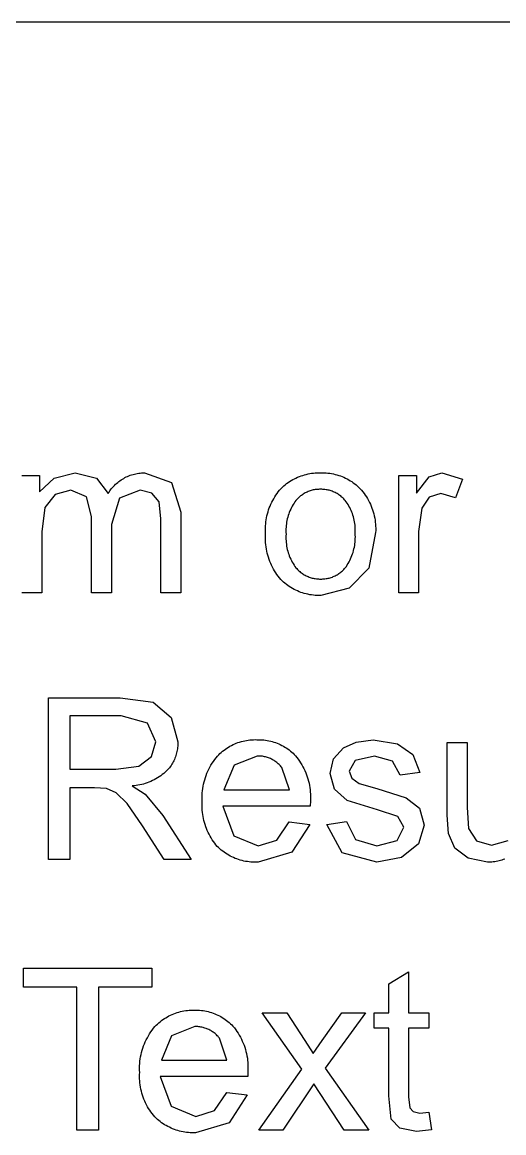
# Model space of a CAD drawing. Header units: inches. Extents: x 0 to 97, y -45 to 96.
# Drawn here: x 15.48 to 21.42, y -30.65 to -16.93 of the extents above; entities that cross this region are included whole.
import ezdxf

# ---------------------------------------------------------------- set-up
doc = ezdxf.new("R2010")
doc.units = ezdxf.units.IN
doc.header["$MEASUREMENT"] = 0
doc.layers.add('Information', color=7, linetype='Continuous', true_color=0x000000)

msp = doc.modelspace()

# ---------------------------------------------------------------- linework, layer by layer
at = {"layer": 'Information'}
for p, q in [((95.85, -16.933), (0.557, -16.933)), ((15.476, -22.531), (15.696, -22.531)), ((15.696, -22.531), (15.696, -22.734)), ((15.696, -22.734), (15.877, -22.563)), ((15.877, -22.563), (16.135, -22.498)), ((16.135, -22.498), (16.398, -22.565)), ((16.398, -22.565), (16.544, -22.752)), ((16.633, -22.64), (16.646, -22.628)), ((16.646, -22.628), (16.66, -22.616)), ((16.66, -22.616), (16.674, -22.605)), ((16.674, -22.605), (16.688, -22.595)), ((16.688, -22.595), (16.703, -22.584)), ((16.703, -22.584), (16.718, -22.575)), ((16.718, -22.575), (16.734, -22.566)), ((16.734, -22.566), (16.749, -22.557)), ((16.749, -22.557), (16.765, -22.549)), ((16.765, -22.549), (16.782, -22.542)), ((16.782, -22.542), (16.798, -22.535)), ((16.798, -22.535), (16.815, -22.528)), ((16.815, -22.528), (16.832, -22.523)), ((16.832, -22.523), (16.849, -22.517)), ((16.849, -22.517), (16.867, -22.513)), ((16.867, -22.513), (16.884, -22.509)), ((16.884, -22.509), (16.902, -22.506)), ((16.902, -22.506), (16.919, -22.503)), ((16.919, -22.503), (16.937, -22.501)), ((16.937, -22.501), (16.955, -22.499)), ((16.955, -22.499), (16.973, -22.498)), ((16.973, -22.498), (16.991, -22.498)), ((16.991, -22.498), (17.322, -22.617)), ((17.322, -22.617), (17.438, -22.985)), ((18.745, -22.631), (18.763, -22.618)), ((18.763, -22.618), (18.782, -22.605)), ((18.782, -22.605), (18.801, -22.593)), ((18.801, -22.593), (18.82, -22.582)), ((18.82, -22.582), (18.84, -22.572)), ((18.84, -22.572), (18.86, -22.562)), ((18.86, -22.562), (18.881, -22.553)), ((18.881, -22.553), (18.902, -22.544)), ((18.902, -22.544), (18.923, -22.536)), ((18.923, -22.536), (18.944, -22.529)), ((18.944, -22.529), (18.966, -22.523)), ((18.966, -22.523), (18.987, -22.517)), ((18.987, -22.517), (19.009, -22.512)), ((19.009, -22.512), (19.031, -22.508)), ((19.031, -22.508), (19.053, -22.504)), ((19.053, -22.504), (19.076, -22.502)), ((19.076, -22.502), (19.098, -22.5)), ((19.098, -22.5), (19.12, -22.498)), ((19.12, -22.498), (19.143, -22.498)), ((19.143, -22.498), (19.165, -22.498)), ((19.165, -22.498), (19.188, -22.498)), ((19.188, -22.498), (19.21, -22.498)), ((19.21, -22.498), (19.233, -22.499)), ((19.233, -22.499), (19.255, -22.501)), ((19.255, -22.501), (19.278, -22.504)), ((19.278, -22.504), (19.3, -22.507)), ((19.3, -22.507), (19.322, -22.512)), ((19.322, -22.512), (19.344, -22.517)), ((19.344, -22.517), (19.366, -22.522)), ((19.366, -22.522), (19.388, -22.529)), ((19.388, -22.529), (19.409, -22.536)), ((19.409, -22.536), (19.43, -22.544)), ((19.43, -22.544), (19.451, -22.553)), ((19.451, -22.553), (19.471, -22.562)), ((19.471, -22.562), (19.491, -22.573)), ((19.491, -22.573), (19.511, -22.584)), ((19.511, -22.584), (19.531, -22.595)), ((19.531, -22.595), (19.549, -22.607)), ((19.549, -22.607), (19.568, -22.62)), ((19.568, -22.62), (19.586, -22.634)), ((20.128, -23.979), (20.128, -22.531)), ((20.128, -22.531), (20.349, -22.531)), ((20.349, -22.531), (20.349, -22.75)), ((20.349, -22.75), (20.505, -22.547)), ((20.505, -22.547), (20.662, -22.498)), ((20.662, -22.498), (20.914, -22.577)), ((20.914, -22.577), (20.83, -22.805)), ((15.889, -22.765), (15.761, -22.925)), ((16.08, -22.711), (15.889, -22.765)), ((16.276, -22.793), (16.08, -22.711)), ((16.544, -22.752), (16.553, -22.736)), ((16.553, -22.736), (16.563, -22.721)), ((16.563, -22.721), (16.573, -22.707)), ((16.573, -22.707), (16.584, -22.693)), ((16.584, -22.693), (16.596, -22.679)), ((16.596, -22.679), (16.608, -22.666)), ((16.608, -22.666), (16.62, -22.653)), ((16.62, -22.653), (16.633, -22.64)), ((16.936, -22.711), (16.683, -22.812)), ((17.083, -22.75), (16.936, -22.711)), ((17.17, -22.855), (17.083, -22.75)), ((18.613, -22.775), (18.627, -22.754)), ((18.627, -22.754), (18.642, -22.734)), ((18.642, -22.734), (18.658, -22.714)), ((18.658, -22.714), (18.675, -22.695)), ((18.675, -22.695), (18.692, -22.677)), ((18.692, -22.677), (18.71, -22.659)), ((18.71, -22.659), (18.727, -22.645)), ((18.727, -22.645), (18.745, -22.631)), ((18.95, -22.761), (18.939, -22.768)), ((18.962, -22.754), (18.95, -22.761)), ((18.973, -22.747), (18.962, -22.754)), ((18.985, -22.741), (18.973, -22.747)), ((18.997, -22.736), (18.985, -22.741)), ((19.009, -22.73), (18.997, -22.736)), ((19.022, -22.725), (19.009, -22.73)), ((19.034, -22.721), (19.022, -22.725)), ((19.047, -22.717), (19.034, -22.721)), ((19.06, -22.713), (19.047, -22.717)), ((19.073, -22.71), (19.06, -22.713)), ((19.086, -22.708), (19.073, -22.71)), ((19.099, -22.705), (19.086, -22.708)), ((19.112, -22.704), (19.099, -22.705)), ((19.125, -22.702), (19.112, -22.704)), ((19.139, -22.702), (19.125, -22.702)), ((19.152, -22.701), (19.139, -22.702)), ((19.165, -22.701), (19.152, -22.701)), ((19.179, -22.701), (19.165, -22.701)), ((19.192, -22.702), (19.179, -22.701)), ((19.205, -22.703), (19.192, -22.702)), ((19.218, -22.704), (19.205, -22.703)), ((19.231, -22.706), (19.218, -22.704)), ((19.244, -22.708), (19.231, -22.706)), ((19.257, -22.711), (19.244, -22.708)), ((19.27, -22.714), (19.257, -22.711)), ((19.283, -22.717), (19.27, -22.714)), ((19.296, -22.721), (19.283, -22.717)), ((19.308, -22.726), (19.296, -22.721)), ((19.32, -22.731), (19.308, -22.726)), ((19.333, -22.736), (19.32, -22.731)), ((19.345, -22.742), (19.333, -22.736)), ((19.356, -22.748), (19.345, -22.742)), ((19.368, -22.754), (19.356, -22.748)), ((19.379, -22.761), (19.368, -22.754)), ((19.39, -22.769), (19.379, -22.761)), ((19.586, -22.634), (19.604, -22.648)), ((19.604, -22.648), (19.621, -22.662)), ((19.621, -22.662), (19.637, -22.678)), ((19.637, -22.678), (19.653, -22.694)), ((19.653, -22.694), (19.67, -22.713)), ((19.67, -22.713), (19.686, -22.733)), ((19.686, -22.733), (19.702, -22.753)), ((19.702, -22.753), (19.716, -22.774)), ((20.65, -22.752), (20.505, -22.8)), ((20.83, -22.805), (20.65, -22.752)), ((16.336, -23.038), (16.276, -22.793)), ((16.683, -22.812), (16.582, -23.137)), ((17.194, -23.067), (17.17, -22.855)), ((18.541, -22.908), (18.551, -22.885)), ((18.551, -22.885), (18.562, -22.862)), ((18.562, -22.862), (18.573, -22.84)), ((18.573, -22.84), (18.586, -22.818)), ((18.586, -22.818), (18.599, -22.796)), ((18.599, -22.796), (18.613, -22.775)), ((18.825, -22.891), (18.814, -22.91)), ((18.836, -22.873), (18.825, -22.891)), ((18.848, -22.856), (18.836, -22.873)), ((18.86, -22.839), (18.848, -22.856)), ((18.869, -22.829), (18.86, -22.839)), ((18.878, -22.819), (18.869, -22.829)), ((18.887, -22.81), (18.878, -22.819)), ((18.897, -22.801), (18.887, -22.81)), ((18.907, -22.792), (18.897, -22.801)), ((18.917, -22.784), (18.907, -22.792)), ((18.928, -22.776), (18.917, -22.784)), ((18.939, -22.768), (18.928, -22.776)), ((19.401, -22.776), (19.39, -22.769)), ((19.412, -22.784), (19.401, -22.776)), ((19.422, -22.793), (19.412, -22.784)), ((19.432, -22.801), (19.422, -22.793)), ((19.442, -22.81), (19.432, -22.801)), ((19.451, -22.82), (19.442, -22.81)), ((19.46, -22.83), (19.451, -22.82)), ((19.469, -22.84), (19.46, -22.83)), ((19.481, -22.856), (19.469, -22.84)), ((19.493, -22.873), (19.481, -22.856)), ((19.504, -22.891), (19.493, -22.873)), ((19.514, -22.908), (19.504, -22.891)), ((19.716, -22.774), (19.73, -22.796)), ((19.73, -22.796), (19.743, -22.817)), ((19.743, -22.817), (19.756, -22.84)), ((19.756, -22.84), (19.768, -22.863)), ((19.768, -22.863), (19.778, -22.886)), ((19.778, -22.886), (19.789, -22.909)), ((20.505, -22.8), (20.414, -22.934)), ((15.761, -22.925), (15.722, -23.227)), ((16.336, -23.979), (16.336, -23.038)), ((17.438, -22.985), (17.438, -23.979)), ((18.497, -23.053), (18.502, -23.029)), ((18.502, -23.029), (18.508, -23.004)), ((18.508, -23.004), (18.515, -22.98)), ((18.515, -22.98), (18.523, -22.956)), ((18.523, -22.956), (18.531, -22.932)), ((18.531, -22.932), (18.541, -22.908)), ((18.764, -23.026), (18.758, -23.046)), ((18.771, -23.006), (18.764, -23.026)), ((18.778, -22.986), (18.771, -23.006)), ((18.786, -22.966), (18.778, -22.986)), ((18.795, -22.947), (18.786, -22.966)), ((18.804, -22.928), (18.795, -22.947)), ((18.814, -22.91), (18.804, -22.928)), ((19.524, -22.927), (19.514, -22.908)), ((19.533, -22.945), (19.524, -22.927)), ((19.542, -22.964), (19.533, -22.945)), ((19.55, -22.983), (19.542, -22.964)), ((19.557, -23.002), (19.55, -22.983)), ((19.564, -23.022), (19.557, -23.002)), ((19.57, -23.042), (19.564, -23.022)), ((19.575, -23.062), (19.57, -23.042)), ((19.789, -22.909), (19.798, -22.933)), ((19.798, -22.933), (19.806, -22.957)), ((19.806, -22.957), (19.814, -22.981)), ((19.814, -22.981), (19.821, -23.006)), ((19.821, -23.006), (19.827, -23.031)), ((19.827, -23.031), (19.832, -23.056)), ((20.414, -22.934), (20.373, -23.221)), ((16.582, -23.137), (16.582, -23.979)), ((17.194, -23.979), (17.194, -23.067)), ((18.484, -23.179), (18.485, -23.154)), ((18.484, -23.204), (18.484, -23.179)), ((18.485, -23.154), (18.487, -23.128)), ((18.487, -23.128), (18.489, -23.103)), ((18.489, -23.103), (18.493, -23.078)), ((18.493, -23.078), (18.497, -23.053)), ((18.738, -23.17), (18.737, -23.191)), ((18.74, -23.149), (18.738, -23.17)), ((18.742, -23.128), (18.74, -23.149)), ((18.745, -23.108), (18.742, -23.128)), ((18.749, -23.087), (18.745, -23.108)), ((18.753, -23.066), (18.749, -23.087)), ((18.758, -23.046), (18.753, -23.066)), ((19.58, -23.082), (19.575, -23.062)), ((19.584, -23.102), (19.58, -23.082)), ((19.587, -23.123), (19.584, -23.102)), ((19.589, -23.143), (19.587, -23.123)), ((19.591, -23.164), (19.589, -23.143)), ((19.592, -23.184), (19.591, -23.164)), ((19.832, -23.056), (19.836, -23.081)), ((19.836, -23.081), (19.839, -23.107)), ((19.839, -23.107), (19.842, -23.132)), ((19.842, -23.132), (19.843, -23.158)), ((19.843, -23.158), (19.844, -23.183)), ((15.722, -23.227), (15.722, -23.979)), ((18.485, -23.229), (18.484, -23.204)), ((18.486, -23.255), (18.485, -23.229)), ((18.485, -23.281), (18.486, -23.255)), ((18.485, -23.307), (18.485, -23.281)), ((18.485, -23.334), (18.485, -23.307)), ((18.737, -23.191), (18.737, -23.213)), ((18.737, -23.213), (18.737, -23.234)), ((18.737, -23.234), (18.739, -23.255)), ((18.739, -23.255), (18.737, -23.276)), ((18.737, -23.276), (18.737, -23.297)), ((18.737, -23.297), (18.737, -23.318)), ((19.591, -23.246), (19.592, -23.226)), ((19.592, -23.268), (19.591, -23.246)), ((19.592, -23.205), (19.592, -23.184)), ((19.592, -23.226), (19.592, -23.205)), ((19.593, -23.289), (19.592, -23.268)), ((19.592, -23.311), (19.593, -23.289)), ((19.592, -23.332), (19.592, -23.311)), ((19.843, -23.234), (19.759, -23.674)), ((19.844, -23.209), (19.843, -23.234)), ((19.844, -23.183), (19.844, -23.209)), ((20.373, -23.221), (20.373, -23.979)), ((18.486, -23.36), (18.485, -23.334)), ((18.489, -23.387), (18.486, -23.36)), ((18.492, -23.413), (18.489, -23.387)), ((18.496, -23.439), (18.492, -23.413)), ((18.501, -23.465), (18.496, -23.439)), ((18.737, -23.318), (18.738, -23.339)), ((18.738, -23.339), (18.74, -23.36)), ((18.74, -23.36), (18.742, -23.381)), ((18.742, -23.381), (18.745, -23.402)), ((18.745, -23.402), (18.749, -23.423)), ((18.749, -23.423), (18.753, -23.443)), ((18.753, -23.443), (18.759, -23.464)), ((19.571, -23.459), (19.576, -23.438)), ((19.576, -23.438), (19.581, -23.417)), ((19.581, -23.417), (19.585, -23.396)), ((19.585, -23.396), (19.588, -23.375)), ((19.588, -23.375), (19.59, -23.354)), ((19.59, -23.354), (19.592, -23.332)), ((18.506, -23.491), (18.501, -23.465)), ((18.513, -23.516), (18.506, -23.491)), ((18.521, -23.541), (18.513, -23.516)), ((18.529, -23.567), (18.521, -23.541)), ((18.538, -23.591), (18.529, -23.567)), ((18.759, -23.464), (18.764, -23.484)), ((18.764, -23.484), (18.771, -23.504)), ((18.771, -23.504), (18.778, -23.524)), ((18.778, -23.524), (18.786, -23.543)), ((18.786, -23.543), (18.795, -23.563)), ((18.795, -23.563), (18.804, -23.582)), ((18.804, -23.582), (18.814, -23.6)), ((19.515, -23.598), (19.525, -23.579)), ((19.525, -23.579), (19.535, -23.56)), ((19.535, -23.56), (19.543, -23.54)), ((19.543, -23.54), (19.551, -23.52)), ((19.551, -23.52), (19.559, -23.5)), ((19.559, -23.5), (19.565, -23.48)), ((19.565, -23.48), (19.571, -23.459)), ((18.548, -23.616), (18.538, -23.591)), ((18.559, -23.64), (18.548, -23.616)), ((18.571, -23.663), (18.559, -23.64)), ((18.583, -23.687), (18.571, -23.663)), ((18.596, -23.71), (18.583, -23.687)), ((18.61, -23.732), (18.596, -23.71)), ((18.814, -23.6), (18.825, -23.619)), ((18.825, -23.619), (18.836, -23.637)), ((18.836, -23.637), (18.848, -23.654)), ((18.848, -23.654), (18.86, -23.671)), ((18.86, -23.671), (18.869, -23.681)), ((18.869, -23.681), (18.878, -23.691)), ((18.878, -23.691), (18.887, -23.7)), ((18.887, -23.7), (18.897, -23.709)), ((18.897, -23.709), (18.907, -23.718)), ((18.907, -23.718), (18.917, -23.727)), ((18.917, -23.727), (18.928, -23.735)), ((19.402, -23.734), (19.412, -23.726)), ((19.412, -23.726), (19.423, -23.718)), ((19.423, -23.718), (19.433, -23.709)), ((19.433, -23.709), (19.442, -23.7)), ((19.442, -23.7), (19.452, -23.69)), ((19.452, -23.69), (19.461, -23.681)), ((19.461, -23.681), (19.469, -23.67)), ((19.469, -23.67), (19.482, -23.653)), ((19.482, -23.653), (19.494, -23.635)), ((19.494, -23.635), (19.505, -23.617)), ((19.505, -23.617), (19.515, -23.598)), ((19.759, -23.674), (19.515, -23.923)), ((18.625, -23.754), (18.61, -23.732)), ((18.641, -23.775), (18.625, -23.754)), ((18.657, -23.796), (18.641, -23.775)), ((18.674, -23.816), (18.657, -23.796)), ((18.69, -23.832), (18.674, -23.816)), ((18.707, -23.848), (18.69, -23.832)), ((18.724, -23.862), (18.707, -23.848)), ((18.742, -23.877), (18.724, -23.862)), ((18.928, -23.735), (18.939, -23.742)), ((18.939, -23.742), (18.95, -23.75)), ((18.95, -23.75), (18.961, -23.757)), ((18.961, -23.757), (18.973, -23.763)), ((18.973, -23.763), (18.985, -23.769)), ((18.985, -23.769), (18.997, -23.775)), ((18.997, -23.775), (19.009, -23.78)), ((19.009, -23.78), (19.022, -23.785)), ((19.022, -23.785), (19.034, -23.79)), ((19.034, -23.79), (19.047, -23.794)), ((19.047, -23.794), (19.06, -23.797)), ((19.06, -23.797), (19.073, -23.8)), ((19.073, -23.8), (19.086, -23.803)), ((19.086, -23.803), (19.099, -23.805)), ((19.099, -23.805), (19.112, -23.807)), ((19.112, -23.807), (19.125, -23.808)), ((19.125, -23.808), (19.139, -23.809)), ((19.139, -23.809), (19.152, -23.81)), ((19.152, -23.81), (19.165, -23.81)), ((19.165, -23.81), (19.179, -23.81)), ((19.179, -23.81), (19.192, -23.809)), ((19.192, -23.809), (19.205, -23.808)), ((19.205, -23.808), (19.218, -23.807)), ((19.218, -23.807), (19.232, -23.805)), ((19.232, -23.805), (19.245, -23.803)), ((19.245, -23.803), (19.258, -23.8)), ((19.258, -23.8), (19.271, -23.797)), ((19.271, -23.797), (19.283, -23.793)), ((19.283, -23.793), (19.296, -23.789)), ((19.296, -23.789), (19.309, -23.785)), ((19.309, -23.785), (19.321, -23.78)), ((19.321, -23.78), (19.333, -23.775)), ((19.333, -23.775), (19.345, -23.769)), ((19.345, -23.769), (19.357, -23.763)), ((19.357, -23.763), (19.368, -23.756)), ((19.368, -23.756), (19.38, -23.749)), ((19.38, -23.749), (19.391, -23.742)), ((19.391, -23.742), (19.402, -23.734)), ((15.722, -23.979), (15.476, -23.979)), ((16.582, -23.979), (16.336, -23.979)), ((17.438, -23.979), (17.194, -23.979)), ((18.76, -23.89), (18.742, -23.877)), ((18.778, -23.903), (18.76, -23.89)), ((18.798, -23.915), (18.778, -23.903)), ((18.817, -23.927), (18.798, -23.915)), ((18.837, -23.938), (18.817, -23.927)), ((18.857, -23.948), (18.837, -23.938)), ((18.878, -23.957), (18.857, -23.948)), ((18.899, -23.966), (18.878, -23.957)), ((18.92, -23.974), (18.899, -23.966)), ((18.942, -23.981), (18.92, -23.974)), ((18.963, -23.988), (18.942, -23.981)), ((18.985, -23.993), (18.963, -23.988)), ((19.007, -23.998), (18.985, -23.993)), ((19.03, -24.003), (19.007, -23.998)), ((19.515, -23.923), (19.165, -24.011)), ((20.373, -23.979), (20.128, -23.979)), ((19.052, -24.006), (19.03, -24.003)), ((19.075, -24.009), (19.052, -24.006)), ((19.097, -24.011), (19.075, -24.009)), ((19.12, -24.012), (19.097, -24.011)), ((19.143, -24.012), (19.12, -24.012)), ((19.165, -24.011), (19.143, -24.012)), ((15.804, -27.274), (15.804, -25.276)), ((15.804, -25.276), (16.69, -25.276)), ((16.69, -25.276), (17.097, -25.33)), ((17.097, -25.33), (17.319, -25.52)), ((16.701, -25.497), (16.069, -25.497)), ((16.069, -25.497), (16.069, -26.158)), ((17.026, -25.588), (16.701, -25.497)), ((17.129, -25.821), (17.026, -25.588)), ((17.319, -25.52), (17.402, -25.821)), ((17.076, -26), (17.129, -25.821)), ((17.397, -25.907), (17.394, -25.923)), ((17.399, -25.89), (17.397, -25.907)), ((17.401, -25.872), (17.399, -25.89)), ((17.402, -25.855), (17.401, -25.872)), ((17.402, -25.821), (17.402, -25.838)), ((17.402, -25.838), (17.402, -25.855)), ((17.972, -25.923), (17.99, -25.91)), ((17.99, -25.91), (18.008, -25.898)), ((18.008, -25.898), (18.026, -25.886)), ((18.026, -25.886), (18.045, -25.875)), ((18.045, -25.875), (18.064, -25.865)), ((18.064, -25.865), (18.084, -25.855)), ((18.084, -25.855), (18.104, -25.846)), ((18.104, -25.846), (18.124, -25.838)), ((18.124, -25.838), (18.144, -25.83)), ((18.144, -25.83), (18.165, -25.823)), ((18.165, -25.823), (18.186, -25.817)), ((18.186, -25.817), (18.207, -25.811)), ((18.207, -25.811), (18.228, -25.807)), ((18.228, -25.807), (18.249, -25.803)), ((18.249, -25.803), (18.271, -25.799)), ((18.271, -25.799), (18.292, -25.797)), ((18.292, -25.797), (18.314, -25.795)), ((18.314, -25.795), (18.336, -25.794)), ((18.336, -25.794), (18.358, -25.793)), ((18.358, -25.793), (18.379, -25.794)), ((18.379, -25.794), (18.401, -25.794)), ((18.401, -25.794), (18.422, -25.794)), ((18.422, -25.794), (18.443, -25.795)), ((18.443, -25.795), (18.464, -25.797)), ((18.464, -25.797), (18.485, -25.799)), ((18.485, -25.799), (18.506, -25.803)), ((18.506, -25.803), (18.527, -25.807)), ((18.527, -25.807), (18.548, -25.811)), ((18.548, -25.811), (18.568, -25.817)), ((18.568, -25.817), (18.588, -25.823)), ((18.588, -25.823), (18.609, -25.83)), ((18.609, -25.83), (18.628, -25.837)), ((18.628, -25.837), (18.648, -25.845)), ((18.648, -25.845), (18.667, -25.854)), ((18.667, -25.854), (18.686, -25.864)), ((18.686, -25.864), (18.705, -25.874)), ((18.705, -25.874), (18.723, -25.884)), ((18.723, -25.884), (18.741, -25.896)), ((18.741, -25.896), (18.758, -25.908)), ((18.758, -25.908), (18.776, -25.92)), ((18.776, -25.92), (18.792, -25.934)), ((19.325, -26.032), (19.446, -25.895)), ((19.446, -25.895), (19.602, -25.823)), ((19.602, -25.823), (19.814, -25.794)), ((19.814, -25.794), (20.113, -25.843)), ((20.113, -25.843), (20.303, -25.976)), ((20.728, -26.724), (20.728, -25.827)), ((20.728, -25.827), (20.974, -25.827)), ((20.974, -25.827), (20.974, -26.63)), ((16.921, -26.12), (17.076, -26)), ((17.352, -26.053), (17.344, -26.069)), ((17.359, -26.038), (17.352, -26.053)), ((17.366, -26.022), (17.359, -26.038)), ((17.372, -26.006), (17.366, -26.022)), ((17.377, -25.99), (17.372, -26.006)), ((17.382, -25.973), (17.377, -25.99)), ((17.387, -25.957), (17.382, -25.973)), ((17.391, -25.94), (17.387, -25.957)), ((17.394, -25.923), (17.391, -25.94)), ((17.841, -26.062), (17.857, -26.039)), ((17.857, -26.039), (17.874, -26.017)), ((17.874, -26.017), (17.891, -25.996)), ((17.891, -25.996), (17.907, -25.98)), ((17.907, -25.98), (17.922, -25.965)), ((17.922, -25.965), (17.938, -25.95)), ((17.938, -25.95), (17.955, -25.936)), ((17.955, -25.936), (17.972, -25.923)), ((18.382, -25.996), (18.098, -26.109)), ((18.395, -25.996), (18.382, -25.996)), ((18.408, -25.996), (18.395, -25.996)), ((18.421, -25.997), (18.408, -25.996)), ((18.434, -25.998), (18.421, -25.997)), ((18.446, -25.999), (18.434, -25.998)), ((18.459, -26.002), (18.446, -25.999)), ((18.472, -26.004), (18.459, -26.002)), ((18.484, -26.007), (18.472, -26.004)), ((18.497, -26.01), (18.484, -26.007)), ((18.509, -26.014), (18.497, -26.01)), ((18.521, -26.018), (18.509, -26.014)), ((18.533, -26.023), (18.521, -26.018)), ((18.545, -26.028), (18.533, -26.023)), ((18.557, -26.034), (18.545, -26.028)), ((18.568, -26.039), (18.557, -26.034)), ((18.579, -26.046), (18.568, -26.039)), ((18.591, -26.052), (18.579, -26.046)), ((18.601, -26.059), (18.591, -26.052)), ((18.612, -26.067), (18.601, -26.059)), ((18.792, -25.934), (18.808, -25.947)), ((18.808, -25.947), (18.824, -25.961)), ((18.824, -25.961), (18.839, -25.976)), ((18.839, -25.976), (18.854, -25.992)), ((18.854, -25.992), (18.871, -26.013)), ((18.871, -26.013), (18.888, -26.034)), ((18.888, -26.034), (18.903, -26.057)), ((18.903, -26.057), (18.918, -26.08)), ((19.281, -26.211), (19.325, -26.032)), ((19.59, -26.052), (19.518, -26.182)), ((19.831, -25.996), (19.59, -26.052)), ((20.053, -26.058), (19.831, -25.996)), ((20.148, -26.233), (20.053, -26.058)), ((20.303, -25.976), (20.388, -26.2)), ((16.069, -26.158), (16.637, -26.158)), ((16.637, -26.158), (16.921, -26.12)), ((17.247, -26.196), (17.229, -26.211)), ((17.264, -26.18), (17.247, -26.196)), ((17.276, -26.167), (17.264, -26.18)), ((17.287, -26.154), (17.276, -26.167)), ((17.298, -26.141), (17.287, -26.154)), ((17.308, -26.127), (17.298, -26.141)), ((17.318, -26.113), (17.308, -26.127)), ((17.327, -26.098), (17.318, -26.113)), ((17.336, -26.084), (17.327, -26.098)), ((17.344, -26.069), (17.336, -26.084)), ((17.762, -26.209), (17.773, -26.183)), ((17.773, -26.183), (17.785, -26.158)), ((17.785, -26.158), (17.797, -26.133)), ((17.797, -26.133), (17.811, -26.109)), ((17.811, -26.109), (17.826, -26.085)), ((17.826, -26.085), (17.841, -26.062)), ((18.098, -26.109), (17.97, -26.411)), ((18.622, -26.074), (18.612, -26.067)), ((18.632, -26.082), (18.622, -26.074)), ((18.642, -26.091), (18.632, -26.082)), ((18.651, -26.099), (18.642, -26.091)), ((18.661, -26.108), (18.651, -26.099)), ((18.67, -26.118), (18.661, -26.108)), ((18.678, -26.127), (18.67, -26.118)), ((18.686, -26.137), (18.678, -26.127)), ((18.779, -26.411), (18.686, -26.137)), ((18.918, -26.08), (18.933, -26.103)), ((18.933, -26.103), (18.946, -26.127)), ((18.946, -26.127), (18.958, -26.151)), ((18.958, -26.151), (18.97, -26.176)), ((18.97, -26.176), (18.981, -26.201)), ((19.518, -26.182), (19.548, -26.268)), ((17.001, -26.334), (16.978, -26.341)), ((17.024, -26.326), (17.001, -26.334)), ((17.046, -26.318), (17.024, -26.326)), ((17.067, -26.309), (17.046, -26.318)), ((17.089, -26.299), (17.067, -26.309)), ((17.11, -26.288), (17.089, -26.299)), ((17.131, -26.277), (17.11, -26.288)), ((17.151, -26.265), (17.131, -26.277)), ((17.171, -26.253), (17.151, -26.265)), ((17.191, -26.239), (17.171, -26.253)), ((17.21, -26.225), (17.191, -26.239)), ((17.229, -26.211), (17.21, -26.225)), ((17.72, -26.341), (17.727, -26.314)), ((17.727, -26.314), (17.734, -26.288)), ((17.734, -26.288), (17.742, -26.261)), ((17.742, -26.261), (17.752, -26.235)), ((17.752, -26.235), (17.762, -26.209)), ((18.981, -26.201), (18.991, -26.226)), ((18.991, -26.226), (19, -26.252)), ((19, -26.252), (19.008, -26.278)), ((19.008, -26.278), (19.015, -26.304)), ((19.015, -26.304), (19.021, -26.331)), ((19.021, -26.331), (19.027, -26.358)), ((19.334, -26.405), (19.281, -26.211)), ((19.548, -26.268), (19.642, -26.334)), ((19.642, -26.334), (19.859, -26.396)), ((20.388, -26.2), (20.148, -26.233)), ((16.375, -26.387), (16.069, -26.387)), ((16.069, -26.387), (16.069, -27.274)), ((16.523, -26.396), (16.375, -26.387)), ((16.643, -26.45), (16.523, -26.396)), ((16.778, -26.583), (16.643, -26.45)), ((16.862, -26.363), (16.839, -26.365)), ((16.839, -26.365), (16.998, -26.465)), ((16.886, -26.36), (16.862, -26.363)), ((16.909, -26.356), (16.886, -26.36)), ((16.933, -26.352), (16.909, -26.356)), ((16.956, -26.347), (16.933, -26.352)), ((16.978, -26.341), (16.956, -26.347)), ((16.998, -26.465), (17.218, -26.73)), ((17.702, -26.479), (17.704, -26.452)), ((17.704, -26.452), (17.707, -26.424)), ((17.707, -26.424), (17.71, -26.396)), ((17.71, -26.396), (17.715, -26.369)), ((17.715, -26.369), (17.72, -26.341)), ((17.97, -26.411), (18.779, -26.411)), ((19.027, -26.358), (19.031, -26.384)), ((19.031, -26.384), (19.035, -26.412)), ((19.035, -26.412), (19.037, -26.439)), ((19.037, -26.439), (19.039, -26.466)), ((19.039, -26.466), (19.039, -26.493)), ((19.493, -26.543), (19.334, -26.405)), ((19.859, -26.396), (20.222, -26.51)), ((16.968, -26.859), (16.778, -26.583)), ((17.702, -26.507), (17.702, -26.479)), ((17.702, -26.535), (17.702, -26.507)), ((17.703, -26.563), (17.702, -26.535)), ((17.702, -26.589), (17.703, -26.563)), ((17.702, -26.614), (17.702, -26.589)), ((19.038, -26.548), (19.037, -26.613)), ((19.039, -26.521), (19.038, -26.548)), ((19.039, -26.493), (19.039, -26.521)), ((19.867, -26.661), (19.493, -26.543)), ((20.222, -26.51), (20.384, -26.639)), ((17.218, -26.73), (17.566, -27.274)), ((17.702, -26.64), (17.702, -26.614)), ((17.704, -26.666), (17.702, -26.64)), ((17.706, -26.692), (17.704, -26.666)), ((17.709, -26.717), (17.706, -26.692)), ((17.713, -26.743), (17.709, -26.717)), ((17.718, -26.768), (17.713, -26.743)), ((19.037, -26.613), (17.957, -26.613)), ((17.957, -26.613), (18.092, -26.979)), ((20.118, -26.744), (19.867, -26.661)), ((20.19, -26.875), (20.118, -26.744)), ((20.384, -26.639), (20.442, -26.849)), ((20.743, -26.953), (20.728, -26.724)), ((20.974, -26.63), (20.989, -26.889)), ((17.233, -27.274), (16.968, -26.859)), ((17.724, -26.793), (17.718, -26.768)), ((17.731, -26.818), (17.724, -26.793)), ((17.738, -26.843), (17.731, -26.818)), ((17.747, -26.868), (17.738, -26.843)), ((17.756, -26.892), (17.747, -26.868)), ((18.625, -27.034), (18.776, -26.808)), ((18.776, -26.808), (19.03, -26.84)), ((19.03, -26.84), (18.808, -27.184)), ((19.24, -26.842), (19.482, -26.804)), ((19.429, -27.19), (19.24, -26.842)), ((19.482, -26.804), (19.596, -27.028)), ((20.108, -27.037), (20.19, -26.875)), ((20.442, -26.849), (20.371, -27.08)), ((17.766, -26.916), (17.756, -26.892)), ((17.776, -26.939), (17.766, -26.916)), ((17.788, -26.962), (17.776, -26.939)), ((17.8, -26.985), (17.788, -26.962)), ((17.813, -27.007), (17.8, -26.985)), ((17.827, -27.029), (17.813, -27.007)), ((18.092, -26.979), (18.394, -27.105)), ((20.819, -27.135), (20.743, -26.953)), ((20.989, -26.889), (21.087, -27.041)), ((17.842, -27.051), (17.827, -27.029)), ((17.857, -27.071), (17.842, -27.051)), ((17.873, -27.092), (17.857, -27.071)), ((17.889, -27.112), (17.873, -27.092)), ((17.905, -27.127), (17.889, -27.112)), ((17.922, -27.142), (17.905, -27.127)), ((17.939, -27.157), (17.922, -27.142)), ((17.956, -27.17), (17.939, -27.157)), ((18.394, -27.105), (18.625, -27.034)), ((19.596, -27.028), (19.857, -27.105)), ((19.857, -27.105), (20.108, -27.037)), ((20.371, -27.08), (20.164, -27.248)), ((20.984, -27.258), (20.819, -27.135)), ((21.087, -27.041), (21.272, -27.096)), ((21.272, -27.096), (21.48, -27.039)), ((16.069, -27.274), (15.804, -27.274)), ((17.566, -27.274), (17.233, -27.274)), ((17.974, -27.184), (17.956, -27.17)), ((17.992, -27.196), (17.974, -27.184)), ((18.011, -27.208), (17.992, -27.196)), ((18.03, -27.22), (18.011, -27.208)), ((18.05, -27.231), (18.03, -27.22)), ((18.069, -27.241), (18.05, -27.231)), ((18.09, -27.25), (18.069, -27.241)), ((18.11, -27.259), (18.09, -27.25)), ((18.131, -27.267), (18.11, -27.259)), ((18.152, -27.274), (18.131, -27.267)), ((18.173, -27.281), (18.152, -27.274)), ((18.195, -27.287), (18.173, -27.281)), ((18.216, -27.292), (18.195, -27.287)), ((18.238, -27.297), (18.216, -27.292)), ((18.808, -27.184), (18.393, -27.307)), ((19.859, -27.307), (19.429, -27.19)), ((20.164, -27.248), (19.859, -27.307)), ((21.223, -27.307), (20.984, -27.258)), ((21.367, -27.291), (21.35, -27.295)), ((21.385, -27.286), (21.367, -27.291)), ((21.402, -27.281), (21.385, -27.286)), ((21.419, -27.275), (21.402, -27.281)), ((21.436, -27.268), (21.419, -27.275)), ((18.26, -27.3), (18.238, -27.297)), ((18.282, -27.303), (18.26, -27.3)), ((18.304, -27.306), (18.282, -27.303)), ((18.326, -27.307), (18.304, -27.306)), ((18.349, -27.308), (18.326, -27.307)), ((18.371, -27.308), (18.349, -27.308)), ((18.393, -27.307), (18.371, -27.308)), ((21.242, -27.307), (21.223, -27.307)), ((21.26, -27.307), (21.242, -27.307)), ((21.278, -27.306), (21.26, -27.307)), ((21.296, -27.304), (21.278, -27.306)), ((21.314, -27.302), (21.296, -27.304)), ((21.332, -27.299), (21.314, -27.302)), ((21.35, -27.295), (21.332, -27.299)), ((15.499, -28.852), (15.499, -28.616)), ((15.499, -28.616), (17.083, -28.616)), ((17.083, -28.616), (17.083, -28.852)), ((20.007, -28.809), (20.251, -28.661)), ((20.251, -28.661), (20.251, -29.167)), ((16.157, -28.852), (15.499, -28.852)), ((16.157, -30.615), (16.157, -28.852)), ((17.083, -28.852), (16.422, -28.852)), ((16.422, -28.852), (16.422, -30.615)), ((20.007, -29.167), (20.007, -28.809)), ((17.273, -29.216), (17.293, -29.205)), ((17.293, -29.205), (17.312, -29.196)), ((17.312, -29.196), (17.332, -29.187)), ((17.332, -29.187), (17.352, -29.178)), ((17.352, -29.178), (17.372, -29.171)), ((17.372, -29.171), (17.393, -29.164)), ((17.393, -29.164), (17.414, -29.157)), ((17.414, -29.157), (17.435, -29.152)), ((17.435, -29.152), (17.456, -29.147)), ((17.456, -29.147), (17.478, -29.143)), ((17.478, -29.143), (17.499, -29.14)), ((17.499, -29.14), (17.521, -29.137)), ((17.521, -29.137), (17.543, -29.135)), ((17.543, -29.135), (17.564, -29.134)), ((17.564, -29.134), (17.586, -29.134)), ((17.586, -29.134), (17.608, -29.134)), ((17.608, -29.134), (17.629, -29.134)), ((17.629, -29.134), (17.65, -29.134)), ((17.65, -29.134), (17.671, -29.136)), ((17.671, -29.136), (17.693, -29.137)), ((17.693, -29.137), (17.714, -29.14)), ((17.714, -29.14), (17.735, -29.143)), ((17.735, -29.143), (17.755, -29.147)), ((17.755, -29.147), (17.776, -29.152)), ((17.776, -29.152), (17.797, -29.157)), ((17.797, -29.157), (17.817, -29.163)), ((17.817, -29.163), (17.837, -29.17)), ((17.837, -29.17), (17.857, -29.178)), ((17.857, -29.178), (17.876, -29.186)), ((17.876, -29.186), (17.896, -29.195)), ((17.896, -29.195), (17.915, -29.204)), ((17.915, -29.204), (17.933, -29.214)), ((18.932, -29.862), (18.442, -29.167)), ((18.442, -29.167), (18.749, -29.167)), ((18.749, -29.167), (18.971, -29.507)), ((19.182, -29.509), (19.427, -29.167)), ((19.72, -29.167), (19.219, -29.849)), ((19.427, -29.167), (19.72, -29.167)), ((19.827, -29.358), (19.827, -29.167)), ((19.827, -29.167), (20.007, -29.167)), ((20.251, -29.167), (20.498, -29.167)), ((20.498, -29.167), (20.498, -29.358)), ((17.102, -29.358), (17.12, -29.336)), ((17.12, -29.336), (17.135, -29.321)), ((17.135, -29.321), (17.151, -29.305)), ((17.151, -29.305), (17.167, -29.291)), ((17.167, -29.291), (17.183, -29.277)), ((17.183, -29.277), (17.201, -29.263)), ((17.201, -29.263), (17.218, -29.25)), ((17.218, -29.25), (17.236, -29.238)), ((17.236, -29.238), (17.255, -29.227)), ((17.255, -29.227), (17.273, -29.216)), ((17.611, -29.336), (17.326, -29.449)), ((17.623, -29.336), (17.611, -29.336)), ((17.636, -29.336), (17.623, -29.336)), ((17.649, -29.337), (17.636, -29.336)), ((17.662, -29.338), (17.649, -29.337)), ((17.675, -29.34), (17.662, -29.338)), ((17.687, -29.342), (17.675, -29.34)), ((17.7, -29.345), (17.687, -29.342)), ((17.713, -29.348), (17.7, -29.345)), ((17.725, -29.351), (17.713, -29.348)), ((17.737, -29.355), (17.725, -29.351)), ((17.933, -29.214), (17.951, -29.225)), ((17.951, -29.225), (17.969, -29.236)), ((17.969, -29.236), (17.987, -29.248)), ((17.987, -29.248), (18.004, -29.261)), ((18.004, -29.261), (18.021, -29.274)), ((18.021, -29.274), (18.037, -29.288)), ((18.037, -29.288), (18.052, -29.302)), ((18.052, -29.302), (18.068, -29.317)), ((18.068, -29.317), (18.082, -29.332)), ((18.082, -29.332), (18.1, -29.353)), ((17.013, -29.499), (17.026, -29.474)), ((17.026, -29.474), (17.039, -29.45)), ((17.039, -29.45), (17.054, -29.426)), ((17.054, -29.426), (17.069, -29.403)), ((17.069, -29.403), (17.085, -29.38)), ((17.085, -29.38), (17.102, -29.358)), ((17.326, -29.449), (17.199, -29.752)), ((17.75, -29.359), (17.737, -29.355)), ((17.762, -29.364), (17.75, -29.359)), ((17.773, -29.369), (17.762, -29.364)), ((17.785, -29.374), (17.773, -29.369)), ((17.797, -29.38), (17.785, -29.374)), ((17.808, -29.386), (17.797, -29.38)), ((17.819, -29.393), (17.808, -29.386)), ((17.83, -29.4), (17.819, -29.393)), ((17.84, -29.407), (17.83, -29.4)), ((17.851, -29.415), (17.84, -29.407)), ((17.861, -29.423), (17.851, -29.415)), ((17.87, -29.431), (17.861, -29.423)), ((17.88, -29.44), (17.87, -29.431)), ((17.889, -29.449), (17.88, -29.44)), ((17.898, -29.458), (17.889, -29.449)), ((17.906, -29.468), (17.898, -29.458)), ((17.915, -29.478), (17.906, -29.468)), ((18.007, -29.752), (17.915, -29.478)), ((18.1, -29.353), (18.116, -29.375)), ((18.116, -29.375), (18.132, -29.397)), ((18.132, -29.397), (18.147, -29.42)), ((18.147, -29.42), (18.161, -29.443)), ((18.161, -29.443), (18.174, -29.467)), ((18.174, -29.467), (18.187, -29.491)), ((20.007, -29.358), (19.827, -29.358)), ((20.007, -30.191), (20.007, -29.358)), ((20.498, -29.358), (20.251, -29.358)), ((20.251, -29.358), (20.251, -30.205)), ((16.962, -29.628), (16.971, -29.602)), ((16.971, -29.602), (16.98, -29.575)), ((16.98, -29.575), (16.99, -29.549)), ((16.99, -29.549), (17.001, -29.524)), ((17.001, -29.524), (17.013, -29.499)), ((18.187, -29.491), (18.198, -29.516)), ((18.198, -29.516), (18.209, -29.541)), ((18.209, -29.541), (18.219, -29.567)), ((18.219, -29.567), (18.228, -29.592)), ((18.228, -29.592), (18.236, -29.618)), ((18.236, -29.618), (18.243, -29.645)), ((18.971, -29.507), (19.072, -29.669)), ((19.072, -29.669), (19.182, -29.509)), ((16.935, -29.764), (16.939, -29.737)), ((16.939, -29.737), (16.943, -29.709)), ((16.943, -29.709), (16.949, -29.682)), ((16.949, -29.682), (16.955, -29.655)), ((16.955, -29.655), (16.962, -29.628)), ((17.199, -29.752), (18.007, -29.752)), ((18.243, -29.645), (18.25, -29.671)), ((18.25, -29.671), (18.255, -29.698)), ((18.255, -29.698), (18.26, -29.725)), ((18.26, -29.725), (18.263, -29.752)), ((18.263, -29.752), (18.266, -29.779)), ((16.93, -29.848), (16.931, -29.82)), ((16.93, -29.876), (16.93, -29.848)), ((16.932, -29.903), (16.93, -29.876)), ((16.931, -29.82), (16.932, -29.792)), ((16.932, -29.792), (16.935, -29.764)), ((18.266, -29.888), (18.265, -29.954)), ((18.266, -29.779), (18.267, -29.806)), ((18.268, -29.861), (18.266, -29.888)), ((18.267, -29.806), (18.268, -29.834)), ((18.268, -29.834), (18.268, -29.861)), ((18.403, -30.615), (18.932, -29.862)), ((19.219, -29.849), (19.758, -30.615)), ((16.93, -29.929), (16.932, -29.903)), ((16.93, -29.955), (16.93, -29.929)), ((16.931, -29.981), (16.93, -29.955)), ((16.932, -30.007), (16.931, -29.981)), ((16.935, -30.032), (16.932, -30.007)), ((16.938, -30.058), (16.935, -30.032)), ((18.265, -29.954), (17.185, -29.954)), ((17.185, -29.954), (17.32, -30.319)), ((16.942, -30.083), (16.938, -30.058)), ((16.947, -30.109), (16.942, -30.083)), ((16.953, -30.134), (16.947, -30.109)), ((16.959, -30.159), (16.953, -30.134)), ((16.967, -30.184), (16.959, -30.159)), ((17.853, -30.375), (18.005, -30.149)), ((18.005, -30.149), (18.258, -30.18)), ((19.08, -30.044), (18.7, -30.615)), ((19.159, -30.165), (19.08, -30.044)), ((19.457, -30.615), (19.159, -30.165)), ((16.975, -30.208), (16.967, -30.184)), ((16.984, -30.232), (16.975, -30.208)), ((16.994, -30.256), (16.984, -30.232)), ((17.005, -30.28), (16.994, -30.256)), ((17.016, -30.303), (17.005, -30.28)), ((17.029, -30.326), (17.016, -30.303)), ((18.258, -30.18), (18.036, -30.525)), ((20.037, -30.481), (20.007, -30.191)), ((20.251, -30.205), (20.264, -30.34)), ((17.042, -30.348), (17.029, -30.326)), ((17.055, -30.37), (17.042, -30.348)), ((17.07, -30.391), (17.055, -30.37)), ((17.085, -30.412), (17.07, -30.391)), ((17.101, -30.432), (17.085, -30.412)), ((17.118, -30.452), (17.101, -30.432)), ((17.32, -30.319), (17.623, -30.446)), ((17.623, -30.446), (17.853, -30.375)), ((20.264, -30.34), (20.307, -30.387)), ((20.307, -30.387), (20.39, -30.405)), ((20.39, -30.405), (20.498, -30.395)), ((20.498, -30.395), (20.534, -30.612)), ((17.134, -30.468), (17.118, -30.452)), ((17.15, -30.483), (17.134, -30.468)), ((17.167, -30.497), (17.15, -30.483)), ((17.184, -30.511), (17.167, -30.497)), ((17.202, -30.524), (17.184, -30.511)), ((17.221, -30.537), (17.202, -30.524)), ((17.239, -30.549), (17.221, -30.537)), ((17.258, -30.56), (17.239, -30.549)), ((17.278, -30.571), (17.258, -30.56)), ((17.298, -30.581), (17.278, -30.571)), ((17.318, -30.591), (17.298, -30.581)), ((18.036, -30.525), (17.621, -30.648)), ((20.141, -30.592), (20.037, -30.481)), ((16.422, -30.615), (16.157, -30.615)), ((17.338, -30.599), (17.318, -30.591)), ((17.359, -30.608), (17.338, -30.599)), ((17.38, -30.615), (17.359, -30.608)), ((17.401, -30.622), (17.38, -30.615)), ((17.423, -30.627), (17.401, -30.622)), ((17.445, -30.633), (17.423, -30.627)), ((17.466, -30.637), (17.445, -30.633)), ((17.488, -30.641), (17.466, -30.637)), ((17.51, -30.644), (17.488, -30.641)), ((17.533, -30.646), (17.51, -30.644)), ((17.555, -30.648), (17.533, -30.646)), ((17.577, -30.648), (17.555, -30.648)), ((17.599, -30.648), (17.577, -30.648)), ((17.621, -30.648), (17.599, -30.648)), ((18.7, -30.615), (18.403, -30.615)), ((19.758, -30.615), (19.457, -30.615)), ((20.348, -30.634), (20.141, -30.592)), ((20.534, -30.612), (20.348, -30.634))]:
    msp.add_line(p, q, dxfattribs=at)

doc.saveas('drawing.dxf')
